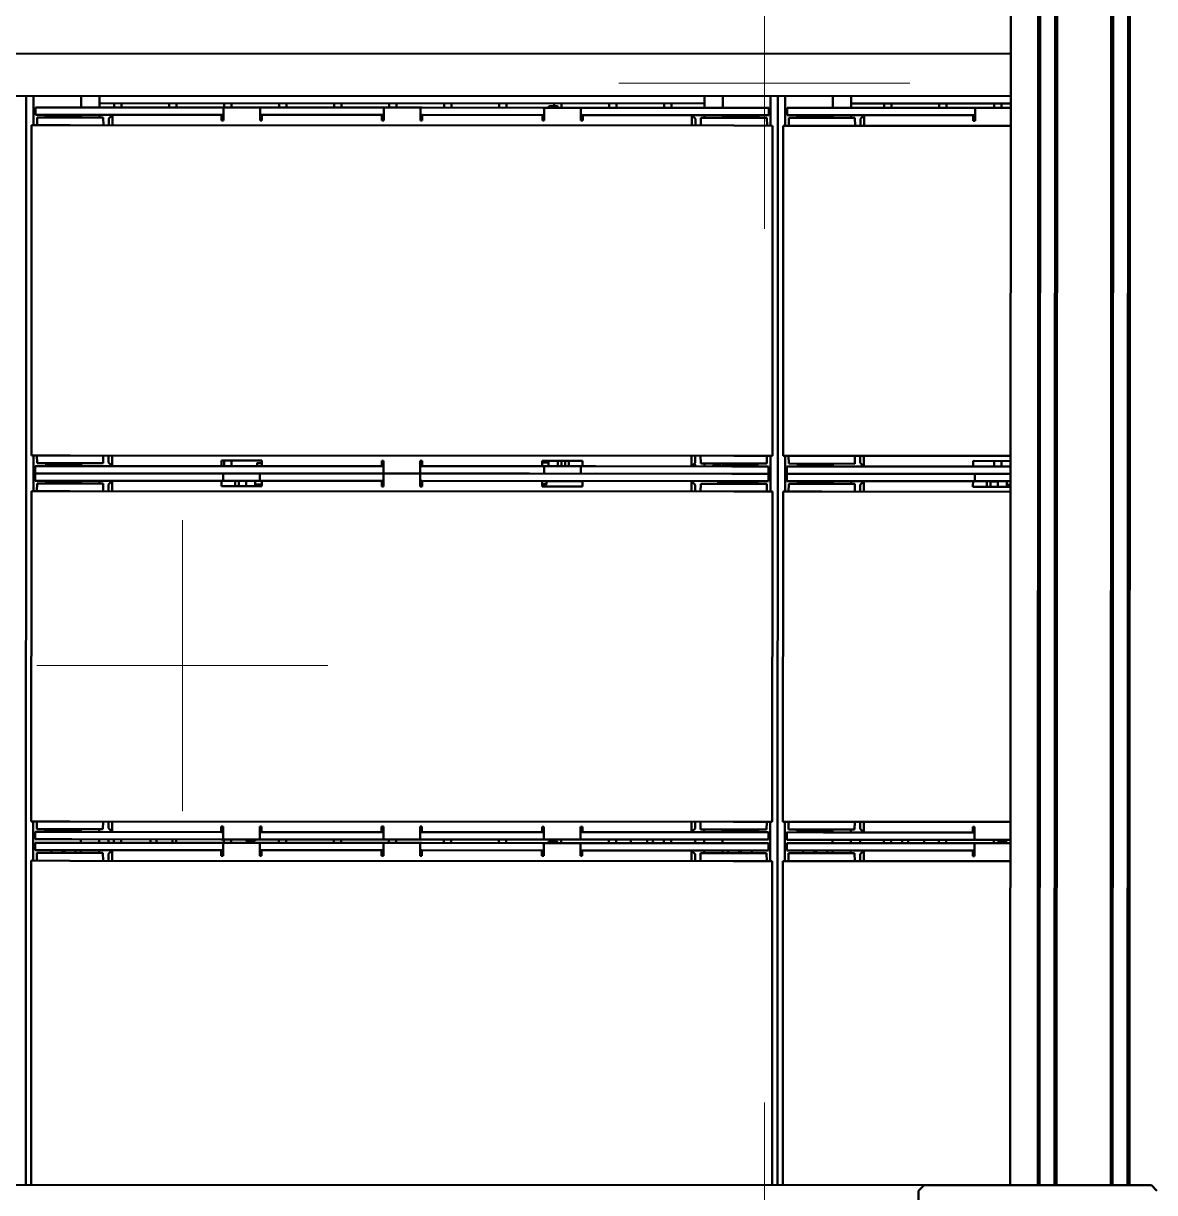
# Model space of a CAD drawing. Header units: millimetres. Extents: x 845401 to 948039, y 511594 to 550263.
# Drawn here: x 914326 to 914943, y 536848 to 537485 of the extents above; entities that cross this region are included whole.
import ezdxf

# ---------------------------------------------------------------- set-up
doc = ezdxf.new("R2010")
doc.units = ezdxf.units.MM
doc.layers.add('00', color=7, linetype='Continuous')
doc.layers.add('A-剖-0.10mm.......SECT-L01', color=255, linetype='Continuous', lineweight=18)
doc.layers.add('可见 (ISO)', color=7, linetype='Continuous', lineweight=50)

# ---------------------------------------------------------------- blocks, each defined once
blk = doc.blocks.new('单件分离新结构核图')
at = {"layer": '可见 (ISO)'}
for p, q in [((4621141.37, 895506.33), (4621141.37, 896285.08)), ((4621142.37, 895506.33), (4621142.37, 896285.08)), ((4621150.57, 895506.33), (4621150.57, 896285.08)), ((4621151.57, 895506.33), (4621151.57, 896285.08)), ((4621181.17, 895506.33), (4621181.17, 896285.08)), ((4621182.17, 895506.33), (4621182.17, 896285.08)), ((4621190.37, 895506.33), (4621190.37, 896285.08)), ((4621191.37, 895506.33), (4621191.37, 896285.08)), ((4621126.37, 895506.33), (4621126.37, 896203.08)), ((4621126.37, 896123.08), (4619956.37, 896123.08)), ((4621126.37, 896100.08), (4620184.37, 896100.08)), ((4620589.37, 895506.33), (4620589.37, 896100.08)), ((4620589.37, 896100.08), (4620589.37, 895506.33)), ((4620593.37, 896083.93), (4620593.37, 896100.08)), ((4620619.37, 896093.68), (4620619.37, 896100.08)), ((4620629.37, 896100.08), (4620629.37, 896093.68)), ((4620959.37, 896093.68), (4620959.37, 896100.08)), ((4620969.37, 896100.08), (4620969.37, 896093.68)), ((4620995.37, 896100.08), (4620995.37, 896083.93)), ((4620999.37, 895506.33), (4620999.37, 896100.08)), ((4620999.37, 896100.08), (4620999.37, 895506.33)), ((4621003.37, 896083.93), (4621003.37, 896100.08)), ((4621029.37, 896093.68), (4621029.37, 896100.08)), ((4621039.37, 896100.08), (4621039.37, 896093.68)), ((4620594.37, 896093.68), (4620614.37, 896093.68)), ((4620594.37, 896089.68), (4620594.37, 896093.68)), ((4620695.87, 896093.68), (4620614.37, 896093.68)), ((4620629.37, 896096.08), (4620959.37, 896096.08)), ((4620637.37, 896096.08), (4620637.37, 896093.68)), ((4620641.37, 896096.08), (4620641.37, 896093.68)), ((4620667.37, 896096.08), (4620667.37, 896093.68)), ((4620671.37, 896096.08), (4620671.37, 896093.68)), ((4620695.87, 896093.68), (4620696.87, 896093.68)), ((4620697.37, 896093.68), (4620696.87, 896093.68)), ((4620696.87, 896089.68), (4620696.87, 896093.68)), ((4620696.87, 896086.68), (4620696.87, 896093.18)), ((4620697.37, 896096.08), (4620697.37, 896093.68)), ((4620716.37, 896093.68), (4620697.37, 896093.68)), ((4620701.37, 896096.08), (4620701.37, 896093.68)), ((4620716.87, 896093.68), (4620716.37, 896093.68)), ((4620716.87, 896093.68), (4620717.87, 896093.68)), ((4620716.87, 896089.68), (4620716.87, 896093.68)), ((4620716.87, 896086.68), (4620716.87, 896093.18)), ((4620783.37, 896093.68), (4620717.87, 896093.68)), ((4620727.37, 896096.08), (4620727.37, 896093.68)), ((4620731.37, 896096.08), (4620731.37, 896093.68)), ((4620757.37, 896096.08), (4620757.37, 896093.68)), ((4620761.37, 896096.08), (4620761.37, 896093.68)), ((4620783.37, 896093.68), (4620784.37, 896093.68)), ((4620784.87, 896093.68), (4620784.37, 896093.68)), ((4620784.37, 896089.68), (4620784.37, 896093.68)), ((4620784.37, 896086.68), (4620784.37, 896093.18)), ((4620803.87, 896093.68), (4620784.87, 896093.68)), ((4620787.37, 896096.08), (4620787.37, 896093.68)), ((4620791.37, 896096.08), (4620791.37, 896093.68)), ((4620804.37, 896093.68), (4620803.87, 896093.68)), ((4620804.37, 896093.68), (4620805.37, 896093.68)), ((4620804.37, 896089.68), (4620804.37, 896093.68)), ((4620804.37, 896086.68), (4620804.37, 896093.18)), ((4620870.87, 896093.68), (4620805.37, 896093.68)), ((4620817.37, 896096.08), (4620817.37, 896093.68)), ((4620821.37, 896096.08), (4620821.37, 896093.68)), ((4620847.37, 896096.08), (4620847.37, 896093.68)), ((4620851.37, 896096.08), (4620851.37, 896093.68)), ((4620870.87, 896093.68), (4620871.87, 896093.68)), ((4620872.37, 896093.68), (4620871.87, 896093.68)), ((4620871.87, 896089.68), (4620871.87, 896093.68)), ((4620871.87, 896086.68), (4620871.87, 896093.18)), ((4620891.37, 896093.68), (4620872.37, 896093.68)), ((4620874.37, 896094.43), (4620874.37, 896093.68)), ((4620878.87, 896094.43), (4620874.37, 896094.43)), ((4620877.37, 896096.08), (4620877.37, 896094.43)), ((4620879.37, 896093.93), (4620879.37, 896093.68)), ((4620881.37, 896096.08), (4620881.37, 896093.68)), ((4620891.87, 896093.68), (4620891.37, 896093.68)), ((4620891.87, 896093.68), (4620892.87, 896093.68)), ((4620891.87, 896089.68), (4620891.87, 896093.68)), ((4620891.87, 896086.68), (4620891.87, 896093.18)), ((4620974.37, 896093.68), (4620892.87, 896093.68)), ((4620907.37, 896096.08), (4620907.37, 896093.68)), ((4620911.37, 896096.08), (4620911.37, 896093.68)), ((4620937.37, 896096.08), (4620937.37, 896093.68)), ((4620941.37, 896096.08), (4620941.37, 896093.68)), ((4620974.37, 896093.68), (4620994.37, 896093.68)), ((4620994.37, 896089.68), (4620994.37, 896093.68)), ((4621004.37, 896093.68), (4621024.37, 896093.68)), ((4621004.37, 896089.68), (4621004.37, 896093.68)), ((4621105.87, 896093.68), (4621024.37, 896093.68)), ((4621039.37, 896096.08), (4621126.37, 896096.08)), ((4621057.37, 896096.08), (4621057.37, 896093.68)), ((4621061.37, 896096.08), (4621061.37, 896093.68)), ((4621087.37, 896096.08), (4621087.37, 896093.68)), ((4621091.37, 896096.08), (4621091.37, 896093.68)), ((4621105.87, 896093.68), (4621106.87, 896093.68)), ((4621107.37, 896093.68), (4621106.87, 896093.68)), ((4621106.87, 896089.68), (4621106.87, 896093.68)), ((4621106.87, 896086.68), (4621106.87, 896093.18)), ((4621126.37, 896093.68), (4621107.37, 896093.68)), ((4621117.37, 896096.08), (4621117.37, 896093.68)), ((4621121.37, 896096.08), (4621121.37, 896093.68)), ((4620614.37, 896089.68), (4620594.37, 896089.68)), ((4620595.37, 896088.18), (4620595.27, 896083.93)), ((4620631.37, 896088.18), (4620595.37, 896088.18)), ((4620599.37, 896088.38), (4620600.37, 896088.38)), ((4620599.37, 896088.18), (4620599.37, 896088.38)), ((4620600.87, 896089.68), (4620600.37, 896089.18)), ((4620607.37, 896089.18), (4620600.37, 896089.18)), ((4620600.37, 896088.18), (4620600.37, 896089.18)), ((4620607.87, 896089.68), (4620607.37, 896089.18)), ((4620619.37, 896089.18), (4620607.37, 896089.18)), ((4620607.37, 896088.18), (4620607.37, 896089.18)), ((4620614.37, 896089.68), (4620695.87, 896089.68)), ((4620618.87, 896089.68), (4620619.37, 896089.18)), ((4620619.37, 896089.18), (4620619.37, 896089.68)), ((4620619.37, 896088.18), (4620619.37, 896089.18)), ((4620629.37, 896089.68), (4620629.37, 896088.18)), ((4620631.37, 896088.18), (4620631.46, 896083.93)), ((4620636.37, 896089.68), (4620634.37, 896087.68)), ((4620634.37, 896087.18), (4620634.37, 896087.68)), ((4620634.37, 896087.18), (4620634.37, 896083.93)), ((4620636.37, 896089.68), (4620636.37, 896087.18)), ((4620636.37, 896083.93), (4620636.37, 896087.18)), ((4620696.87, 896089.68), (4620695.87, 896089.68)), ((4620695.87, 896089.68), (4620695.87, 896087.18)), ((4620695.87, 896086.68), (4620695.87, 896087.18)), ((4620696.87, 896086.68), (4620695.87, 896086.68)), ((4620717.87, 896089.68), (4620716.87, 896089.68)), ((4620717.87, 896086.68), (4620716.87, 896086.68)), ((4620717.87, 896089.68), (4620783.37, 896089.68)), ((4620717.87, 896087.18), (4620717.87, 896089.68)), ((4620717.87, 896087.18), (4620717.87, 896086.68)), ((4620784.37, 896089.68), (4620783.37, 896089.68)), ((4620783.37, 896089.68), (4620783.37, 896087.18)), ((4620783.37, 896086.68), (4620783.37, 896087.18)), ((4620784.37, 896086.68), (4620783.37, 896086.68)), ((4620805.37, 896089.68), (4620804.37, 896089.68)), ((4620805.37, 896086.68), (4620804.37, 896086.68)), ((4620805.37, 896089.68), (4620870.87, 896089.68)), ((4620805.37, 896087.18), (4620805.37, 896089.68)), ((4620805.37, 896087.18), (4620805.37, 896086.68)), ((4620871.87, 896089.68), (4620870.87, 896089.68)), ((4620870.87, 896089.68), (4620870.87, 896087.18)), ((4620871.87, 896087.68), (4620870.87, 896087.68)), ((4620870.87, 896086.68), (4620870.87, 896087.18)), ((4620871.87, 896086.68), (4620870.87, 896086.68)), ((4620892.87, 896089.68), (4620891.87, 896089.68)), ((4620892.87, 896086.68), (4620891.87, 896086.68)), ((4620892.87, 896089.68), (4620974.37, 896089.68)), ((4620892.87, 896087.18), (4620892.87, 896089.68)), ((4620892.87, 896087.18), (4620892.87, 896086.68)), ((4620954.37, 896087.68), (4620952.37, 896089.68)), ((4620952.37, 896087.18), (4620952.37, 896089.68)), ((4620952.37, 896087.18), (4620952.37, 896083.93)), ((4620954.37, 896087.68), (4620954.37, 896087.18)), ((4620954.37, 896083.93), (4620954.37, 896087.18)), ((4620957.37, 896088.18), (4620957.27, 896083.93)), ((4620993.37, 896088.18), (4620957.37, 896088.18)), ((4620959.37, 896088.18), (4620959.37, 896089.68)), ((4620969.37, 896089.68), (4620969.37, 896089.18)), ((4620969.87, 896089.68), (4620969.37, 896089.18)), ((4620981.37, 896089.18), (4620969.37, 896089.18)), ((4620969.37, 896088.18), (4620969.37, 896089.18)), ((4620994.37, 896089.68), (4620974.37, 896089.68)), ((4620980.87, 896089.68), (4620981.37, 896089.18)), ((4620988.37, 896089.18), (4620981.37, 896089.18)), ((4620981.37, 896088.18), (4620981.37, 896089.18)), ((4620987.87, 896089.68), (4620988.37, 896089.18)), ((4620988.37, 896088.18), (4620988.37, 896089.18)), ((4620988.37, 896088.38), (4620989.37, 896088.38)), ((4620989.37, 896088.38), (4620989.37, 896088.18)), ((4620993.37, 896088.18), (4620993.46, 896083.93)), ((4621024.37, 896089.68), (4621004.37, 896089.68)), ((4621005.37, 896088.18), (4621005.27, 896083.93)), ((4621041.37, 896088.18), (4621005.37, 896088.18)), ((4621009.37, 896088.38), (4621010.37, 896088.38)), ((4621009.37, 896088.18), (4621009.37, 896088.38)), ((4621010.87, 896089.68), (4621010.37, 896089.18)), ((4621017.37, 896089.18), (4621010.37, 896089.18)), ((4621010.37, 896088.18), (4621010.37, 896089.18)), ((4621017.87, 896089.68), (4621017.37, 896089.18)), ((4621029.37, 896089.18), (4621017.37, 896089.18)), ((4621017.37, 896088.18), (4621017.37, 896089.18)), ((4621024.37, 896089.68), (4621105.87, 896089.68)), ((4621028.87, 896089.68), (4621029.37, 896089.18)), ((4621029.37, 896089.18), (4621029.37, 896089.68)), ((4621029.37, 896088.18), (4621029.37, 896089.18)), ((4621039.37, 896089.68), (4621039.37, 896088.18)), ((4621041.37, 896088.18), (4621041.46, 896083.93)), ((4621046.37, 896089.68), (4621044.37, 896087.68)), ((4621044.37, 896087.18), (4621044.37, 896087.68)), ((4621044.37, 896087.18), (4621044.37, 896083.93)), ((4621046.37, 896089.68), (4621046.37, 896087.18)), ((4621046.37, 896083.93), (4621046.37, 896087.18)), ((4621106.87, 896089.68), (4621105.87, 896089.68)), ((4621105.87, 896089.68), (4621105.87, 896087.18)), ((4621105.87, 896086.68), (4621105.87, 896087.18)), ((4621106.87, 896086.68), (4621105.87, 896086.68)), ((4620592.27, 896083.93), (4620613.37, 896083.93)), ((4620592.27, 896083.93), (4620592.27, 895903.93)), ((4620975.37, 896083.93), (4620613.37, 896083.93)), ((4620975.37, 896083.93), (4620996.47, 896083.93)), ((4620996.47, 896083.93), (4620996.47, 895903.93)), ((4621002.27, 896083.93), (4621023.37, 896083.93)), ((4621002.27, 896083.93), (4621002.27, 895903.93)), ((4621126.37, 896083.93), (4621023.37, 896083.93)), ((4620592.27, 895903.93), (4620613.37, 895903.93)), ((4620593.37, 895884.43), (4620593.37, 895903.93)), ((4620595.37, 895899.68), (4620595.27, 895903.93)), ((4620975.37, 895903.93), (4620613.37, 895903.93)), ((4620631.37, 895899.68), (4620631.46, 895903.93)), ((4620634.37, 895903.93), (4620634.37, 895900.68)), ((4620636.37, 895900.68), (4620636.37, 895903.93)), ((4620952.37, 895903.93), (4620952.37, 895900.68)), ((4620954.37, 895900.68), (4620954.37, 895903.93)), ((4620957.37, 895899.68), (4620957.27, 895903.93)), ((4620975.37, 895903.93), (4620996.47, 895903.93)), ((4620993.37, 895899.68), (4620993.46, 895903.93)), ((4620995.37, 895903.93), (4620995.37, 895884.43)), ((4621002.27, 895903.93), (4621023.37, 895903.93)), ((4621003.37, 895884.43), (4621003.37, 895903.93)), ((4621005.37, 895899.68), (4621005.27, 895903.93)), ((4621126.37, 895903.93), (4621023.37, 895903.93)), ((4621041.37, 895899.68), (4621041.46, 895903.93)), ((4621044.37, 895903.93), (4621044.37, 895900.68)), ((4621046.37, 895900.68), (4621046.37, 895903.93)), ((4620594.37, 895898.18), (4620614.37, 895898.18)), ((4620594.37, 895894.18), (4620594.37, 895898.18)), ((4620631.37, 895899.68), (4620595.37, 895899.68)), ((4620600.37, 895898.68), (4620600.37, 895899.68)), ((4620600.37, 895898.68), (4620607.37, 895898.68)), ((4620600.87, 895898.18), (4620600.37, 895898.68)), ((4620607.37, 895898.68), (4620607.37, 895899.68)), ((4620607.37, 895898.68), (4620619.37, 895898.68)), ((4620607.87, 895898.18), (4620607.37, 895898.68)), ((4620783.37, 895898.18), (4620614.37, 895898.18)), ((4620618.87, 895898.18), (4620619.37, 895898.68)), ((4620619.37, 895898.68), (4620619.37, 895899.68)), ((4620634.37, 895900.18), (4620634.37, 895900.68)), ((4620636.37, 895898.18), (4620634.37, 895900.18)), ((4620636.37, 895900.68), (4620636.37, 895898.18)), ((4620695.87, 895900.68), (4620695.87, 895901.18)), ((4620695.87, 895901.18), (4620717.87, 895901.18)), ((4620695.87, 895900.68), (4620695.87, 895898.18)), ((4620697.37, 895901.18), (4620697.37, 895898.18)), ((4620701.37, 895901.18), (4620701.37, 895898.18)), ((4620717.42, 895899.88), (4620715.42, 895899.88)), ((4620715.42, 895899.52), (4620715.42, 895898.18)), ((4620717.87, 895899.88), (4620717.42, 895899.88)), ((4620717.87, 895901.18), (4620717.87, 895900.68)), ((4620717.87, 895898.18), (4620717.87, 895900.68)), ((4620783.37, 895900.68), (4620783.37, 895901.18)), ((4620783.37, 895901.18), (4620784.37, 895901.18)), ((4620783.37, 895900.68), (4620783.37, 895898.18)), ((4620783.37, 895898.18), (4620784.37, 895898.18)), ((4620784.37, 895901.18), (4620784.37, 895894.68)), ((4620784.37, 895894.18), (4620784.37, 895898.18)), ((4620804.37, 895901.18), (4620804.37, 895894.68)), ((4620804.37, 895901.18), (4620805.37, 895901.18)), ((4620804.37, 895898.18), (4620805.37, 895898.18)), ((4620804.37, 895894.18), (4620804.37, 895898.18)), ((4620805.37, 895901.18), (4620805.37, 895900.68)), ((4620805.37, 895898.18), (4620805.37, 895900.68)), ((4620863.87, 895898.18), (4620805.37, 895898.18)), ((4620863.87, 895898.18), (4620870.48, 895898.18)), ((4620870.48, 895898.18), (4620870.87, 895898.18)), ((4620870.87, 895900.68), (4620870.87, 895901.18)), ((4620870.87, 895901.18), (4620892.87, 895901.18)), ((4620870.87, 895900.68), (4620870.87, 895898.18)), ((4620874.17, 895900.18), (4620870.87, 895900.18)), ((4620870.87, 895898.18), (4620871.87, 895898.18)), ((4620875.87, 895898.18), (4620871.87, 895898.18)), ((4620871.87, 895894.18), (4620871.87, 895898.18)), ((4620874.37, 895901.18), (4620874.37, 895898.18)), ((4620887.87, 895898.18), (4620875.87, 895898.18)), ((4620879.37, 895901.18), (4620879.37, 895898.18)), ((4620881.37, 895901.18), (4620881.37, 895898.18)), ((4620883.37, 895901.18), (4620883.37, 895898.18)), ((4620885.37, 895898.18), (4620885.37, 895901.18)), ((4620891.87, 895898.18), (4620887.87, 895898.18)), ((4620891.87, 895898.18), (4620892.87, 895898.18)), ((4620891.87, 895894.18), (4620891.87, 895898.18)), ((4620892.87, 895901.18), (4620892.87, 895900.68)), ((4620892.87, 895898.18), (4620892.87, 895900.68)), ((4620892.87, 895898.18), (4620893.25, 895898.18)), ((4620893.25, 895898.18), (4620899.87, 895898.18)), ((4620974.37, 895898.18), (4620899.87, 895898.18)), ((4620952.37, 895898.18), (4620952.37, 895900.68)), ((4620954.37, 895900.18), (4620952.37, 895898.18)), ((4620954.37, 895900.68), (4620954.37, 895900.18)), ((4620993.37, 895899.68), (4620957.37, 895899.68)), ((4620959.37, 895898.18), (4620959.37, 895899.68)), ((4620964.57, 895899.28), (4620964.14, 895898.85)), ((4620968.14, 895898.85), (4620964.14, 895898.85)), ((4620964.14, 895898.18), (4620964.14, 895898.85)), ((4620964.57, 895899.28), (4620967.71, 895899.28)), ((4620967.71, 895899.28), (4620968.14, 895898.85)), ((4620968.14, 895898.18), (4620968.14, 895898.85)), ((4620969.37, 895898.68), (4620969.37, 895899.68)), ((4620969.37, 895898.68), (4620969.37, 895898.18)), ((4620969.37, 895898.68), (4620981.37, 895898.68)), ((4620969.87, 895898.18), (4620969.37, 895898.68)), ((4620974.37, 895898.18), (4620994.37, 895898.18)), ((4620980.87, 895898.18), (4620981.37, 895898.68)), ((4620981.37, 895898.68), (4620981.37, 895899.68)), ((4620981.37, 895898.68), (4620988.37, 895898.68)), ((4620987.87, 895898.18), (4620988.37, 895898.68)), ((4620988.37, 895898.68), (4620988.37, 895899.68)), ((4620994.37, 895894.18), (4620994.37, 895898.18)), ((4621004.37, 895898.18), (4621024.37, 895898.18)), ((4621004.37, 895894.18), (4621004.37, 895898.18)), ((4621041.37, 895899.68), (4621005.37, 895899.68)), ((4621010.37, 895898.68), (4621010.37, 895899.68)), ((4621010.37, 895898.68), (4621017.37, 895898.68)), ((4621010.87, 895898.18), (4621010.37, 895898.68)), ((4621017.37, 895898.68), (4621017.37, 895899.68)), ((4621017.37, 895898.68), (4621029.37, 895898.68)), ((4621017.87, 895898.18), (4621017.37, 895898.68)), ((4621126.37, 895898.18), (4621024.37, 895898.18)), ((4621028.87, 895898.18), (4621029.37, 895898.68)), ((4621029.37, 895898.68), (4621029.37, 895899.68)), ((4621044.37, 895900.18), (4621044.37, 895900.68)), ((4621046.37, 895898.18), (4621044.37, 895900.18)), ((4621046.37, 895900.68), (4621046.37, 895898.18)), ((4621105.87, 895900.68), (4621105.87, 895901.18)), ((4621105.87, 895901.18), (4621126.37, 895901.18)), ((4621105.87, 895900.68), (4621105.87, 895898.18)), ((4621117.37, 895901.18), (4621117.37, 895898.18)), ((4621121.37, 895901.18), (4621121.37, 895898.18)), ((4620594.37, 895894.18), (4620614.37, 895894.18)), ((4620594.37, 895894.18), (4620594.37, 895890.18)), ((4620614.37, 895894.18), (4620594.37, 895894.18)), ((4620614.37, 895890.18), (4620594.37, 895890.18)), ((4620600.87, 895890.18), (4620600.37, 895889.68)), ((4620607.37, 895889.68), (4620600.37, 895889.68)), ((4620600.37, 895889.68), (4620600.37, 895888.68)), ((4620607.87, 895890.18), (4620607.37, 895889.68)), ((4620619.37, 895889.68), (4620607.37, 895889.68)), ((4620607.37, 895889.68), (4620607.37, 895888.68)), ((4620688.87, 895894.18), (4620614.37, 895894.18)), ((4620614.37, 895894.18), (4620783.37, 895894.18)), ((4620614.37, 895890.18), (4620688.87, 895890.18)), ((4620618.87, 895890.18), (4620619.37, 895889.68)), ((4620619.37, 895889.68), (4620619.37, 895890.18)), ((4620619.37, 895889.68), (4620619.37, 895888.68)), ((4620629.37, 895890.18), (4620629.37, 895888.68)), ((4620634.37, 895888.18), (4620636.37, 895890.18)), ((4620636.37, 895890.18), (4620636.37, 895887.68)), ((4620695.48, 895890.18), (4620688.87, 895890.18)), ((4620695.87, 895890.18), (4620695.48, 895890.18)), ((4620696.87, 895890.18), (4620695.87, 895890.18)), ((4620695.87, 895890.18), (4620695.87, 895887.68)), ((4620696.87, 895894.18), (4620696.87, 895890.18)), ((4620696.87, 895890.18), (4620700.87, 895890.18)), ((4620700.87, 895890.18), (4620712.87, 895890.18)), ((4620703.37, 895890.18), (4620703.37, 895887.18)), ((4620705.37, 895887.18), (4620705.37, 895890.18)), ((4620705.37, 895890.08), (4620709.37, 895890.08)), ((4620709.37, 895887.18), (4620709.37, 895890.18)), ((4620712.87, 895890.18), (4620716.87, 895890.18)), ((4620714.37, 895887.18), (4620714.37, 895890.18)), ((4620716.87, 895894.18), (4620716.87, 895890.18)), ((4620717.87, 895890.18), (4620716.87, 895890.18)), ((4620717.87, 895887.68), (4620717.87, 895890.18)), ((4620718.25, 895890.18), (4620717.87, 895890.18)), ((4620724.87, 895890.18), (4620718.25, 895890.18)), ((4620783.37, 895894.18), (4620724.87, 895894.18)), ((4620724.87, 895890.18), (4620783.37, 895890.18)), ((4620783.37, 895894.18), (4620784.37, 895894.18)), ((4620784.37, 895894.18), (4620783.37, 895894.18)), ((4620784.37, 895890.18), (4620783.37, 895890.18)), ((4620783.37, 895890.18), (4620783.37, 895887.68)), ((4620783.37, 895890.08), (4620784.37, 895890.08)), ((4620784.87, 895894.18), (4620784.37, 895894.18)), ((4620784.37, 895894.18), (4620784.37, 895890.18)), ((4620784.37, 895894.18), (4620784.87, 895894.18)), ((4620784.37, 895887.18), (4620784.37, 895893.68)), ((4620803.87, 895894.18), (4620784.87, 895894.18)), ((4620784.87, 895894.18), (4620803.87, 895894.18)), ((4620804.37, 895894.18), (4620803.87, 895894.18)), ((4620803.87, 895894.18), (4620804.37, 895894.18)), ((4620804.37, 895894.18), (4620805.37, 895894.18)), ((4620804.37, 895894.18), (4620804.37, 895890.18)), ((4620805.37, 895894.18), (4620804.37, 895894.18)), ((4620804.37, 895887.18), (4620804.37, 895893.68)), ((4620805.37, 895890.18), (4620804.37, 895890.18)), ((4620804.37, 895890.08), (4620805.37, 895890.08)), ((4620974.37, 895894.18), (4620805.37, 895894.18)), ((4620805.37, 895894.18), (4620863.87, 895894.18)), ((4620805.37, 895890.18), (4620974.37, 895890.18)), ((4620805.37, 895887.68), (4620805.37, 895890.18)), ((4620870.87, 895890.18), (4620870.87, 895887.68)), ((4620873.31, 895888.84), (4620873.31, 895890.18)), ((4620873.31, 895890.08), (4620892.87, 895890.08)), ((4620877.37, 895890.18), (4620877.37, 895890.08)), ((4620881.37, 895890.18), (4620881.37, 895890.08)), ((4620892.87, 895887.68), (4620892.87, 895890.18)), ((4620899.87, 895894.18), (4620974.37, 895894.18)), ((4620952.37, 895890.18), (4620954.37, 895888.18)), ((4620952.37, 895887.68), (4620952.37, 895890.18)), ((4620966.92, 895890.18), (4620966.92, 895889.28)), ((4620969.37, 895889.28), (4620966.92, 895889.28)), ((4620969.87, 895890.18), (4620969.37, 895889.68)), ((4620981.37, 895889.68), (4620969.37, 895889.68)), ((4620969.37, 895889.68), (4620969.37, 895888.68)), ((4620974.37, 895894.18), (4620994.37, 895894.18)), ((4620994.37, 895894.18), (4620974.37, 895894.18)), ((4620994.37, 895890.18), (4620974.37, 895890.18)), ((4620980.87, 895890.18), (4620981.37, 895889.68)), ((4620988.37, 895889.68), (4620981.37, 895889.68)), ((4620981.37, 895889.68), (4620981.37, 895888.68)), ((4620987.87, 895890.18), (4620988.37, 895889.68)), ((4620988.37, 895889.68), (4620988.37, 895888.68)), ((4620994.37, 895894.18), (4620994.37, 895890.18)), ((4621004.37, 895894.18), (4621024.37, 895894.18)), ((4621004.37, 895894.18), (4621004.37, 895890.18)), ((4621024.37, 895894.18), (4621004.37, 895894.18)), ((4621024.37, 895890.18), (4621004.37, 895890.18)), ((4621010.87, 895890.18), (4621010.37, 895889.68)), ((4621017.37, 895889.68), (4621010.37, 895889.68)), ((4621010.37, 895889.68), (4621010.37, 895888.68)), ((4621017.87, 895890.18), (4621017.37, 895889.68)), ((4621029.37, 895889.68), (4621017.37, 895889.68)), ((4621017.37, 895889.68), (4621017.37, 895888.68)), ((4621098.87, 895894.18), (4621024.37, 895894.18)), ((4621024.37, 895894.18), (4621126.37, 895894.18)), ((4621024.37, 895890.18), (4621098.87, 895890.18)), ((4621028.87, 895890.18), (4621029.37, 895889.68)), ((4621029.37, 895889.68), (4621029.37, 895890.18)), ((4621029.37, 895889.68), (4621029.37, 895888.68)), ((4621039.37, 895890.18), (4621039.37, 895888.68)), ((4621044.37, 895888.18), (4621046.37, 895890.18)), ((4621046.37, 895890.18), (4621046.37, 895887.68)), ((4621105.48, 895890.18), (4621098.87, 895890.18)), ((4621105.87, 895890.18), (4621105.48, 895890.18)), ((4621106.87, 895890.18), (4621105.87, 895890.18)), ((4621105.87, 895890.18), (4621105.87, 895887.68)), ((4621106.87, 895894.18), (4621106.87, 895890.18)), ((4621106.87, 895890.18), (4621110.87, 895890.18)), ((4621110.87, 895890.18), (4621122.87, 895890.18)), ((4621113.37, 895890.18), (4621113.37, 895887.18)), ((4621115.37, 895887.18), (4621115.37, 895890.18)), ((4621115.37, 895890.08), (4621119.37, 895890.08)), ((4621117.37, 895890.18), (4621117.37, 895890.08)), ((4621119.37, 895887.18), (4621119.37, 895890.18)), ((4621122.87, 895890.18), (4621126.37, 895890.18)), ((4621124.37, 895887.18), (4621124.37, 895890.18)), ((4620613.37, 895884.43), (4620592.27, 895884.43)), ((4620592.27, 895704.43), (4620592.27, 895884.43)), ((4620595.37, 895888.68), (4620595.27, 895884.43)), ((4620595.37, 895888.68), (4620631.37, 895888.68)), ((4620613.37, 895884.43), (4620975.37, 895884.43)), ((4620631.37, 895888.68), (4620631.46, 895884.43)), ((4620634.37, 895887.68), (4620634.37, 895888.18)), ((4620634.37, 895887.68), (4620634.37, 895884.43)), ((4620636.37, 895884.43), (4620636.37, 895887.68)), ((4620695.87, 895887.18), (4620695.87, 895887.68)), ((4620717.87, 895887.18), (4620695.87, 895887.18)), ((4620714.57, 895888.18), (4620717.87, 895888.18)), ((4620717.71, 895888.18), (4620717.71, 895887.18)), ((4620717.87, 895887.68), (4620717.87, 895887.18)), ((4620783.37, 895887.18), (4620783.37, 895887.68)), ((4620784.37, 895887.18), (4620783.37, 895887.18)), ((4620805.37, 895887.18), (4620804.37, 895887.18)), ((4620805.37, 895887.68), (4620805.37, 895887.18)), ((4620870.87, 895888.48), (4620871.31, 895888.48)), ((4620870.87, 895887.18), (4620870.87, 895887.68)), ((4620892.87, 895887.18), (4620870.87, 895887.18)), ((4620871.31, 895888.48), (4620873.31, 895888.48)), ((4620892.87, 895887.68), (4620892.87, 895887.18)), ((4620952.37, 895887.68), (4620952.37, 895884.43)), ((4620954.37, 895888.18), (4620954.37, 895887.68)), ((4620954.37, 895884.43), (4620954.37, 895887.68)), ((4620957.37, 895888.68), (4620957.27, 895884.43)), ((4620957.37, 895888.68), (4620993.37, 895888.68)), ((4620996.47, 895884.43), (4620975.37, 895884.43)), ((4620993.37, 895888.68), (4620993.46, 895884.43)), ((4620996.47, 895704.43), (4620996.47, 895884.43)), ((4621023.37, 895884.43), (4621002.27, 895884.43)), ((4621002.27, 895704.43), (4621002.27, 895884.43)), ((4621005.37, 895888.68), (4621005.27, 895884.43)), ((4621005.37, 895888.68), (4621041.37, 895888.68)), ((4621023.37, 895884.43), (4621126.37, 895884.43)), ((4621041.37, 895888.68), (4621041.46, 895884.43)), ((4621044.37, 895887.68), (4621044.37, 895888.18)), ((4621044.37, 895887.68), (4621044.37, 895884.43)), ((4621046.37, 895884.43), (4621046.37, 895887.68)), ((4621105.87, 895887.18), (4621105.87, 895887.68)), ((4621126.37, 895887.18), (4621105.87, 895887.18)), ((4621124.57, 895888.18), (4621126.37, 895888.18)), ((4620613.37, 895704.43), (4620592.27, 895704.43)), ((4620593.37, 895683.03), (4620593.37, 895704.43)), ((4620595.37, 895700.18), (4620595.27, 895704.43)), ((4620613.37, 895704.43), (4620975.37, 895704.43)), ((4620631.37, 895700.18), (4620631.46, 895704.43)), ((4620634.37, 895704.43), (4620634.37, 895701.18)), ((4620636.37, 895701.18), (4620636.37, 895704.43)), ((4620952.37, 895704.43), (4620952.37, 895701.18)), ((4620954.37, 895701.18), (4620954.37, 895704.43)), ((4620957.37, 895700.18), (4620957.27, 895704.43)), ((4620996.47, 895704.43), (4620975.37, 895704.43)), ((4620993.37, 895700.18), (4620993.46, 895704.43)), ((4620995.37, 895704.43), (4620995.37, 895683.03)), ((4621023.37, 895704.43), (4621002.27, 895704.43)), ((4621003.37, 895683.03), (4621003.37, 895704.43)), ((4621005.37, 895700.18), (4621005.27, 895704.43)), ((4621023.37, 895704.43), (4621126.37, 895704.43)), ((4621041.37, 895700.18), (4621041.46, 895704.43)), ((4621044.37, 895704.43), (4621044.37, 895701.18)), ((4621046.37, 895701.18), (4621046.37, 895704.43)), ((4620594.37, 895698.68), (4620594.37, 895694.68)), ((4620594.37, 895698.68), (4620614.37, 895698.68)), ((4620595.37, 895700.18), (4620631.37, 895700.18)), ((4620599.37, 895699.98), (4620599.37, 895700.18)), ((4620600.37, 895699.98), (4620599.37, 895699.98)), ((4620600.37, 895700.18), (4620600.37, 895699.18)), ((4620600.37, 895699.18), (4620607.37, 895699.18)), ((4620600.87, 895698.68), (4620600.37, 895699.18)), ((4620607.37, 895700.18), (4620607.37, 895699.18)), ((4620607.37, 895699.18), (4620619.37, 895699.18)), ((4620607.87, 895698.68), (4620607.37, 895699.18)), ((4620695.87, 895698.68), (4620614.37, 895698.68)), ((4620618.87, 895698.68), (4620619.37, 895699.18)), ((4620619.37, 895700.18), (4620619.37, 895699.18)), ((4620619.37, 895698.68), (4620619.37, 895699.18)), ((4620629.37, 895700.18), (4620629.37, 895698.68)), ((4620634.37, 895700.68), (4620634.37, 895701.18)), ((4620634.37, 895700.68), (4620636.37, 895698.68)), ((4620636.37, 895701.18), (4620636.37, 895698.68)), ((4620695.87, 895701.18), (4620695.87, 895701.68)), ((4620695.87, 895701.68), (4620696.87, 895701.68)), ((4620695.87, 895701.18), (4620695.87, 895698.68)), ((4620695.87, 895698.68), (4620696.87, 895698.68)), ((4620696.87, 895701.68), (4620696.87, 895695.18)), ((4620696.87, 895698.68), (4620696.87, 895694.68)), ((4620716.87, 895701.68), (4620716.87, 895695.18)), ((4620716.87, 895701.68), (4620717.87, 895701.68)), ((4620716.87, 895700.68), (4620717.87, 895700.68)), ((4620716.87, 895698.68), (4620716.87, 895694.68)), ((4620716.87, 895698.68), (4620717.87, 895698.68)), ((4620717.87, 895701.68), (4620717.87, 895701.18)), ((4620717.87, 895698.68), (4620717.87, 895701.18)), ((4620783.37, 895698.68), (4620717.87, 895698.68)), ((4620783.37, 895701.18), (4620783.37, 895701.68)), ((4620783.37, 895701.68), (4620784.37, 895701.68)), ((4620783.37, 895701.18), (4620783.37, 895698.68)), ((4620783.37, 895698.68), (4620784.37, 895698.68)), ((4620784.37, 895701.68), (4620784.37, 895695.18)), ((4620784.37, 895698.68), (4620784.37, 895694.68)), ((4620804.37, 895701.68), (4620804.37, 895695.18)), ((4620804.37, 895701.68), (4620805.37, 895701.68)), ((4620804.37, 895698.68), (4620804.37, 895694.68)), ((4620804.37, 895698.68), (4620805.37, 895698.68)), ((4620805.37, 895701.68), (4620805.37, 895701.18)), ((4620805.37, 895698.68), (4620805.37, 895701.18)), ((4620870.87, 895698.68), (4620805.37, 895698.68)), ((4620870.87, 895701.18), (4620870.87, 895701.68)), ((4620870.87, 895701.68), (4620871.87, 895701.68)), ((4620870.87, 895701.18), (4620870.87, 895698.68)), ((4620870.87, 895698.68), (4620871.87, 895698.68)), ((4620871.87, 895701.68), (4620871.87, 895695.18)), ((4620871.87, 895698.68), (4620871.87, 895694.68)), ((4620891.87, 895701.68), (4620891.87, 895695.18)), ((4620891.87, 895701.68), (4620892.87, 895701.68)), ((4620891.87, 895698.68), (4620891.87, 895694.68)), ((4620891.87, 895698.68), (4620892.87, 895698.68)), ((4620892.87, 895701.68), (4620892.87, 895701.18)), ((4620892.87, 895698.68), (4620892.87, 895701.18)), ((4620974.37, 895698.68), (4620892.87, 895698.68)), ((4620952.37, 895698.68), (4620952.37, 895701.18)), ((4620952.37, 895698.68), (4620954.37, 895700.68)), ((4620954.37, 895701.18), (4620954.37, 895700.68)), ((4620957.37, 895700.18), (4620993.37, 895700.18)), ((4620959.37, 895698.68), (4620959.37, 895700.18)), ((4620969.37, 895700.18), (4620969.37, 895699.18)), ((4620969.37, 895699.18), (4620969.37, 895698.68)), ((4620969.37, 895699.18), (4620981.37, 895699.18)), ((4620969.87, 895698.68), (4620969.37, 895699.18)), ((4620974.37, 895698.68), (4620994.37, 895698.68)), ((4620980.87, 895698.68), (4620981.37, 895699.18)), ((4620981.37, 895700.18), (4620981.37, 895699.18)), ((4620981.37, 895699.18), (4620988.37, 895699.18)), ((4620987.87, 895698.68), (4620988.37, 895699.18)), ((4620988.37, 895700.18), (4620988.37, 895699.18)), ((4620989.37, 895699.98), (4620988.37, 895699.98)), ((4620989.37, 895700.18), (4620989.37, 895699.98)), ((4620994.37, 895698.68), (4620994.37, 895694.68)), ((4621004.37, 895698.68), (4621004.37, 895694.68)), ((4621004.37, 895698.68), (4621024.37, 895698.68)), ((4621005.37, 895700.18), (4621041.37, 895700.18)), ((4621009.37, 895699.98), (4621009.37, 895700.18)), ((4621010.37, 895699.98), (4621009.37, 895699.98)), ((4621010.37, 895700.18), (4621010.37, 895699.18)), ((4621010.37, 895699.18), (4621017.37, 895699.18)), ((4621010.87, 895698.68), (4621010.37, 895699.18)), ((4621017.37, 895700.18), (4621017.37, 895699.18)), ((4621017.37, 895699.18), (4621029.37, 895699.18)), ((4621017.87, 895698.68), (4621017.37, 895699.18)), ((4621105.87, 895698.68), (4621024.37, 895698.68)), ((4621028.87, 895698.68), (4621029.37, 895699.18)), ((4621029.37, 895700.18), (4621029.37, 895699.18)), ((4621029.37, 895698.68), (4621029.37, 895699.18)), ((4621039.37, 895700.18), (4621039.37, 895698.68)), ((4621044.37, 895700.68), (4621044.37, 895701.18)), ((4621044.37, 895700.68), (4621046.37, 895698.68)), ((4621046.37, 895701.18), (4621046.37, 895698.68)), ((4621105.87, 895701.18), (4621105.87, 895701.68)), ((4621105.87, 895701.68), (4621106.87, 895701.68)), ((4621105.87, 895701.18), (4621105.87, 895698.68)), ((4621105.87, 895698.68), (4621106.87, 895698.68)), ((4621106.87, 895701.68), (4621106.87, 895695.18)), ((4621106.87, 895698.68), (4621106.87, 895694.68)), ((4620614.37, 895694.68), (4620594.37, 895694.68)), ((4620594.37, 895692.78), (4620614.37, 895692.78)), ((4620594.37, 895688.78), (4620594.37, 895692.78)), ((4620614.37, 895694.68), (4620695.87, 895694.68)), ((4620695.87, 895692.78), (4620614.37, 895692.78)), ((4620619.37, 895692.78), (4620619.37, 895694.68)), ((4620629.37, 895694.68), (4620629.37, 895692.78)), ((4620637.37, 895694.68), (4620637.37, 895692.78)), ((4620641.37, 895694.68), (4620641.37, 895692.78)), ((4620660.57, 895692.78), (4620660.57, 895694.68)), ((4620669.37, 895694.68), (4620669.37, 895692.78)), ((4620671.37, 895694.68), (4620671.37, 895692.78)), ((4620696.87, 895694.68), (4620695.87, 895694.68)), ((4620695.87, 895692.78), (4620696.87, 895692.78)), ((4620696.87, 895694.68), (4620697.37, 895694.68)), ((4620697.37, 895692.78), (4620696.87, 895692.78)), ((4620696.87, 895688.78), (4620696.87, 895692.78)), ((4620696.87, 895685.78), (4620696.87, 895692.28)), ((4620697.37, 895694.68), (4620697.37, 895692.78)), ((4620697.37, 895694.68), (4620716.37, 895694.68)), ((4620716.37, 895692.78), (4620697.37, 895692.78)), ((4620701.37, 895694.68), (4620701.37, 895692.78)), ((4620709.37, 895694.43), (4620709.37, 895694.68)), ((4620709.87, 895693.93), (4620714.37, 895693.93)), ((4620714.37, 895693.93), (4620714.37, 895694.68)), ((4620716.37, 895694.68), (4620716.87, 895694.68)), ((4620716.87, 895692.78), (4620716.37, 895692.78)), ((4620717.87, 895694.68), (4620716.87, 895694.68)), ((4620716.87, 895692.78), (4620717.87, 895692.78)), ((4620716.87, 895688.78), (4620716.87, 895692.78)), ((4620716.87, 895685.78), (4620716.87, 895692.28)), ((4620717.87, 895694.68), (4620783.37, 895694.68)), ((4620783.37, 895692.78), (4620717.87, 895692.78)), ((4620727.37, 895694.68), (4620727.37, 895692.78)), ((4620731.37, 895694.68), (4620731.37, 895692.78)), ((4620757.37, 895694.68), (4620757.37, 895692.78)), ((4620761.37, 895694.68), (4620761.37, 895692.78)), ((4620784.37, 895694.68), (4620783.37, 895694.68)), ((4620783.37, 895692.78), (4620784.37, 895692.78)), ((4620784.37, 895694.68), (4620784.87, 895694.68)), ((4620784.87, 895692.78), (4620784.37, 895692.78)), ((4620784.37, 895688.78), (4620784.37, 895692.78)), ((4620784.37, 895685.78), (4620784.37, 895692.28)), ((4620784.87, 895694.68), (4620803.87, 895694.68)), ((4620803.87, 895692.78), (4620784.87, 895692.78)), ((4620787.37, 895694.68), (4620787.37, 895692.78)), ((4620791.37, 895694.68), (4620791.37, 895692.78)), ((4620803.87, 895694.68), (4620804.37, 895694.68)), ((4620804.37, 895692.78), (4620803.87, 895692.78)), ((4620805.37, 895694.68), (4620804.37, 895694.68)), ((4620804.37, 895692.78), (4620805.37, 895692.78)), ((4620804.37, 895688.78), (4620804.37, 895692.78)), ((4620804.37, 895685.78), (4620804.37, 895692.28)), ((4620805.37, 895694.68), (4620870.87, 895694.68)), ((4620870.87, 895692.78), (4620805.37, 895692.78)), ((4620817.37, 895694.68), (4620817.37, 895692.78)), ((4620821.37, 895694.68), (4620821.37, 895692.78)), ((4620847.37, 895694.68), (4620847.37, 895692.78)), ((4620851.37, 895694.68), (4620851.37, 895692.78)), ((4620871.87, 895694.68), (4620870.87, 895694.68)), ((4620870.87, 895692.78), (4620871.87, 895692.78)), ((4620871.87, 895694.68), (4620872.37, 895694.68)), ((4620872.37, 895692.78), (4620871.87, 895692.78)), ((4620871.87, 895688.78), (4620871.87, 895692.78)), ((4620871.87, 895685.78), (4620871.87, 895692.28)), ((4620872.37, 895694.68), (4620891.37, 895694.68)), ((4620891.37, 895692.78), (4620872.37, 895692.78)), ((4620874.37, 895693.53), (4620874.37, 895692.78)), ((4620878.87, 895693.53), (4620874.37, 895693.53)), ((4620877.37, 895694.68), (4620877.37, 895693.53)), ((4620879.37, 895693.03), (4620879.37, 895692.78)), ((4620881.37, 895694.68), (4620881.37, 895692.78)), ((4620891.37, 895694.68), (4620891.87, 895694.68)), ((4620891.87, 895692.78), (4620891.37, 895692.78)), ((4620892.87, 895694.68), (4620891.87, 895694.68)), ((4620891.87, 895692.78), (4620892.87, 895692.78)), ((4620891.87, 895688.78), (4620891.87, 895692.78)), ((4620891.87, 895685.78), (4620891.87, 895692.28)), ((4620892.87, 895694.68), (4620974.37, 895694.68)), ((4620974.37, 895692.78), (4620892.87, 895692.78)), ((4620907.37, 895694.68), (4620907.37, 895692.78)), ((4620911.37, 895694.68), (4620911.37, 895692.78)), ((4620919.37, 895694.68), (4620919.37, 895692.78)), ((4620928.17, 895694.68), (4620928.17, 895692.78)), ((4620937.37, 895694.68), (4620937.37, 895692.78)), ((4620941.37, 895694.68), (4620941.37, 895692.78)), ((4620959.37, 895692.78), (4620959.37, 895694.68)), ((4620969.37, 895694.68), (4620969.37, 895692.78)), ((4620994.37, 895694.68), (4620974.37, 895694.68)), ((4620974.37, 895692.78), (4620994.37, 895692.78)), ((4620994.37, 895688.78), (4620994.37, 895692.78)), ((4621024.37, 895694.68), (4621004.37, 895694.68)), ((4621004.37, 895692.78), (4621024.37, 895692.78)), ((4621004.37, 895688.78), (4621004.37, 895692.78)), ((4621024.37, 895694.68), (4621105.87, 895694.68)), ((4621105.87, 895692.78), (4621024.37, 895692.78)), ((4621029.37, 895692.78), (4621029.37, 895694.68)), ((4621039.37, 895694.68), (4621039.37, 895692.78)), ((4621057.37, 895694.68), (4621057.37, 895692.78)), ((4621061.37, 895694.68), (4621061.37, 895692.78)), ((4621070.57, 895692.78), (4621070.57, 895694.68)), ((4621079.37, 895694.68), (4621079.37, 895692.78)), ((4621087.37, 895694.68), (4621087.37, 895692.78)), ((4621091.37, 895694.68), (4621091.37, 895692.78)), ((4621106.87, 895694.68), (4621105.87, 895694.68)), ((4621105.87, 895692.78), (4621106.87, 895692.78)), ((4621106.87, 895694.68), (4621107.37, 895694.68)), ((4621107.37, 895692.78), (4621106.87, 895692.78)), ((4621106.87, 895688.78), (4621106.87, 895692.78)), ((4621106.87, 895685.78), (4621106.87, 895692.28)), ((4621107.37, 895694.68), (4621126.37, 895694.68)), ((4621126.37, 895692.78), (4621107.37, 895692.78)), ((4621117.37, 895694.68), (4621117.37, 895692.78)), ((4621119.37, 895694.43), (4621119.37, 895694.68)), ((4621119.87, 895693.93), (4621124.37, 895693.93)), ((4621121.37, 895693.93), (4621121.37, 895692.78)), ((4621124.37, 895693.93), (4621124.37, 895694.68)), ((4620614.37, 895688.78), (4620594.37, 895688.78)), ((4620595.37, 895687.28), (4620595.27, 895683.03)), ((4620631.37, 895687.28), (4620595.37, 895687.28)), ((4620603.37, 895688.78), (4620603.37, 895687.28)), ((4620609.37, 895688.78), (4620609.37, 895687.28)), ((4620610.37, 895688.78), (4620610.37, 895687.28)), ((4620614.37, 895688.78), (4620695.87, 895688.78)), ((4620616.37, 895688.78), (4620616.37, 895687.28)), ((4620619.37, 895687.28), (4620619.37, 895688.78)), ((4620629.37, 895688.78), (4620629.37, 895687.28)), ((4620631.37, 895687.28), (4620631.46, 895683.03)), ((4620636.37, 895688.78), (4620634.37, 895686.78)), ((4620634.37, 895686.28), (4620634.37, 895686.78)), ((4620634.37, 895686.28), (4620634.37, 895683.03)), ((4620636.37, 895688.78), (4620636.37, 895686.28)), ((4620636.37, 895683.03), (4620636.37, 895686.28)), ((4620696.87, 895688.78), (4620695.87, 895688.78)), ((4620695.87, 895688.78), (4620695.87, 895686.28)), ((4620695.87, 895685.78), (4620695.87, 895686.28)), ((4620696.87, 895685.78), (4620695.87, 895685.78)), ((4620717.87, 895688.78), (4620716.87, 895688.78)), ((4620717.87, 895685.78), (4620716.87, 895685.78)), ((4620717.87, 895688.78), (4620783.37, 895688.78)), ((4620717.87, 895686.28), (4620717.87, 895688.78)), ((4620717.87, 895686.28), (4620717.87, 895685.78)), ((4620784.37, 895688.78), (4620783.37, 895688.78)), ((4620783.37, 895688.78), (4620783.37, 895686.28)), ((4620783.37, 895685.78), (4620783.37, 895686.28)), ((4620784.37, 895685.78), (4620783.37, 895685.78)), ((4620805.37, 895688.78), (4620804.37, 895688.78)), ((4620805.37, 895685.78), (4620804.37, 895685.78)), ((4620805.37, 895688.78), (4620870.87, 895688.78)), ((4620805.37, 895686.28), (4620805.37, 895688.78)), ((4620805.37, 895686.28), (4620805.37, 895685.78)), ((4620871.87, 895688.78), (4620870.87, 895688.78)), ((4620870.87, 895688.78), (4620870.87, 895686.28)), ((4620871.87, 895686.78), (4620870.87, 895686.78)), ((4620870.87, 895685.78), (4620870.87, 895686.28)), ((4620871.87, 895685.78), (4620870.87, 895685.78)), ((4620892.87, 895688.78), (4620891.87, 895688.78)), ((4620892.87, 895685.78), (4620891.87, 895685.78)), ((4620892.87, 895688.78), (4620974.37, 895688.78)), ((4620892.87, 895686.28), (4620892.87, 895688.78)), ((4620892.87, 895686.28), (4620892.87, 895685.78)), ((4620954.37, 895686.78), (4620952.37, 895688.78)), ((4620952.37, 895686.28), (4620952.37, 895688.78)), ((4620952.37, 895686.28), (4620952.37, 895683.03)), ((4620954.37, 895686.78), (4620954.37, 895686.28)), ((4620954.37, 895683.03), (4620954.37, 895686.28)), ((4620957.37, 895687.28), (4620957.27, 895683.03)), ((4620993.37, 895687.28), (4620957.37, 895687.28)), ((4620959.37, 895687.28), (4620959.37, 895688.78)), ((4620969.37, 895688.78), (4620969.37, 895687.28)), ((4620972.37, 895688.78), (4620972.37, 895687.28)), ((4620994.37, 895688.78), (4620974.37, 895688.78)), ((4620978.37, 895688.78), (4620978.37, 895687.28)), ((4620979.37, 895688.78), (4620979.37, 895687.28)), ((4620985.37, 895688.78), (4620985.37, 895687.28)), ((4620993.37, 895687.28), (4620993.46, 895683.03)), ((4621024.37, 895688.78), (4621004.37, 895688.78)), ((4621005.37, 895687.28), (4621005.27, 895683.03)), ((4621041.37, 895687.28), (4621005.37, 895687.28)), ((4621013.37, 895688.78), (4621013.37, 895687.28)), ((4621019.37, 895688.78), (4621019.37, 895687.28)), ((4621020.37, 895688.78), (4621020.37, 895687.28)), ((4621024.37, 895688.78), (4621105.87, 895688.78)), ((4621026.37, 895688.78), (4621026.37, 895687.28)), ((4621029.37, 895687.28), (4621029.37, 895688.78)), ((4621039.37, 895688.78), (4621039.37, 895687.28)), ((4621041.37, 895687.28), (4621041.46, 895683.03)), ((4621046.37, 895688.78), (4621044.37, 895686.78)), ((4621044.37, 895686.28), (4621044.37, 895686.78)), ((4621044.37, 895686.28), (4621044.37, 895683.03)), ((4621046.37, 895688.78), (4621046.37, 895686.28)), ((4621046.37, 895683.03), (4621046.37, 895686.28)), ((4621106.87, 895688.78), (4621105.87, 895688.78)), ((4621105.87, 895688.78), (4621105.87, 895686.28)), ((4621105.87, 895685.78), (4621105.87, 895686.28)), ((4621106.87, 895685.78), (4621105.87, 895685.78)), ((4620592.27, 895683.03), (4620613.37, 895683.03)), ((4620592.27, 895683.03), (4620592.27, 895506.33)), ((4620975.37, 895683.03), (4620613.37, 895683.03)), ((4620975.37, 895683.03), (4620996.47, 895683.03)), ((4620996.47, 895683.03), (4620996.47, 895506.33)), ((4621002.27, 895683.03), (4621023.37, 895683.03)), ((4621002.27, 895683.03), (4621002.27, 895506.33)), ((4621126.37, 895683.03), (4621023.37, 895683.03)), ((4620033.98, 895506.33), (4621079.37, 895506.33)), ((4621079.37, 895506.33), (4621076.37, 895503.33)), ((4621079.37, 895506.33), (4621203.37, 895506.33)), ((4621206.37, 895503.33), (4621203.37, 895506.33)), ((4621076.37, 895459.33), (4621076.37, 895503.33))]:
    blk.add_line(p, q, dxfattribs=at)
for centre, radius, start, end in [((4620697.37, 896093.18), 0.5, 90, 180), ((4620716.37, 896093.18), 0.5, 0, 90), ((4620784.87, 896093.18), 0.5, 90, 180), ((4620803.87, 896093.18), 0.5, 0, 90), ((4620872.37, 896093.18), 0.5, 90, 180), ((4620878.87, 896093.93), 0.5, 0, 90), ((4620891.37, 896093.18), 0.5, 0, 90), ((4621107.37, 896093.18), 0.5, 90, 180), ((4620874.17, 895900.38), 0.2, 270, 0), ((4620951.37, 895898.08), 3, 1.91021, 32.75268), ((4620784.87, 895894.68), 0.5, 180, 270), ((4620784.87, 895893.68), 0.5, 90, 180), ((4620803.87, 895894.68), 0.5, 270, 0), ((4620803.87, 895893.68), 0.5, 0, 90), ((4620714.57, 895887.98), 0.2, 90, 180), ((4621124.57, 895887.98), 0.2, 90, 180), ((4620637.37, 895694.08), 3, 168.46304, 205.67929), ((4620654.37, 895694.08), 3, 334.32071, 11.53696), ((4620697.37, 895695.18), 0.5, 180, 270), ((4620697.37, 895692.28), 0.5, 90, 180), ((4620709.87, 895694.43), 0.5, 180, 270), ((4620716.37, 895695.18), 0.5, 270, 0), ((4620716.37, 895692.28), 0.5, 0, 90), ((4620784.87, 895695.18), 0.5, 180, 270), ((4620784.87, 895692.28), 0.5, 90, 180), ((4620803.87, 895695.18), 0.5, 270, 0), ((4620803.87, 895692.28), 0.5, 0, 90), ((4620872.37, 895695.18), 0.5, 180, 270), ((4620872.37, 895692.28), 0.5, 90, 180), ((4620878.87, 895693.03), 0.5, 0, 90), ((4620891.37, 895695.18), 0.5, 270, 0), ((4620891.37, 895692.28), 0.5, 0, 90), ((4620934.37, 895694.08), 3, 168.46304, 205.67929), ((4620951.37, 895694.08), 3, 334.32071, 11.53696), ((4621047.37, 895694.08), 3, 168.46304, 205.67929), ((4621064.37, 895694.08), 3, 334.32071, 11.53696), ((4621107.37, 895695.18), 0.5, 180, 270), ((4621107.37, 895692.28), 0.5, 90, 180), ((4621119.87, 895694.43), 0.5, 180, 270)]:
    blk.add_arc(centre, radius, start, end, dxfattribs=at)
for points, weights in [([(4620717.42, 895899.88), (4620716.49, 895899.88), (4620715.42, 895899.52)], [1, 1.0379548493, 1]), ([(4620715.42, 895899.52), (4620715.42, 895899.88), (4620715.42, 895899.88)], [1, 1.0379548493, 1]), ([(4620717.87, 895899.86), (4620717.64, 895899.88), (4620717.42, 895899.88)], [1.01360535693, 1.00888049391, 1]), ([(4620871.31, 895888.48), (4620872.24, 895888.48), (4620873.31, 895888.84)], [1, 1.0379548493, 1]), ([(4620873.31, 895888.84), (4620873.31, 895888.48), (4620873.31, 895888.48)], [1, 1.0379548493, 1]), ([(4620870.87, 895888.5), (4620871.09, 895888.48), (4620871.31, 895888.48)], [1.01360535693, 1.00888049391, 1])]:
    blk.add_rational_spline(points, weights, degree=2, dxfattribs=at)
blk = doc.blocks.new('C线')
at = {"layer": 'A-剖-0.10mm.......SECT-L01', "color": 1, "rotation": 359.9712527628268}
blk.add_blockref('单件分离新结构核图', (-3624841.16, -417498.02, 12.69), dxfattribs=at)
blk = doc.blocks.new('BC线平台')
at = {"layer": 'A-剖-0.10mm.......SECT-L01'}
h = blk.add_hatch(dxfattribs=at)
h.set_pattern_fill('CROSS', color=2, scale=50)
h.set_pattern_definition([(0, (691447.87, 341554.85), (317.5, 317.5), [158.75, -476.25]), (90, (691527.24, 341475.47), (-317.5, 317.5), [158.75, -476.25])])
h.paths.add_polyline_path([(791174.13, 370096.42), (802932.03, 370096.42), (802932.03, 366396.42), (791174.13, 366396.42)])

msp = doc.modelspace()

# ---------------------------------------------------------------- block references
at = {"layer": '00'}
for name, p in [('BC线平台', (120688.34, 168041.31, -0.98)), ('C线', (-81869.83, 61162.22))]:
    msp.add_blockref(name, p, dxfattribs=at)

doc.saveas('drawing.dxf')
